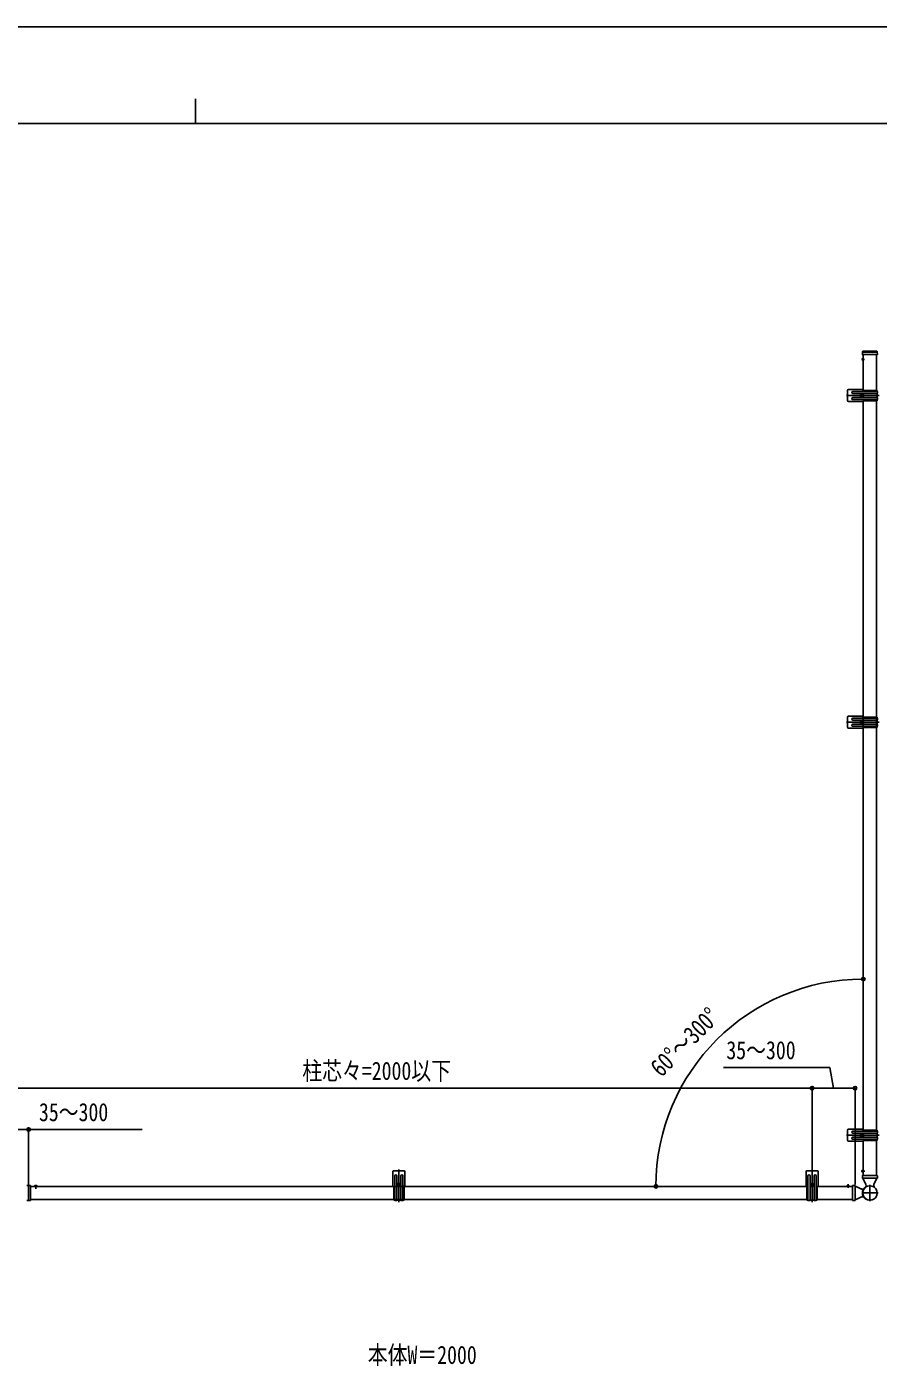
# Model space of a CAD drawing. Units: millimetres, scale not verified. Extents: x -5046 to 5046, y -3564 to 3564.
# Drawn here: x -414 to 1646, y 316 to 3564 of the extents above; entities that cross this region are included whole.
import ezdxf
from ezdxf.enums import TextEntityAlignment as Align

# ---------------------------------------------------------------- set-up
doc = ezdxf.new("R2010")
doc.units = ezdxf.units.MM
doc.header["$LTSCALE"] = 18
for name, color, linetype in [('0-3_YKK_A1', 4, 'Continuous'), ('0-4_YKK_D', 6, 'Continuous'), ('0-5_YKK_ZWAK', 7, 'Continuous')]:
    doc.layers.add(name, color=color, linetype=linetype)
doc.styles.add('ＭＳ ゴシック', font='')
doc.styles.get('ＭＳ ゴシック').set_extended_font_data('MS Gothic')

msp = doc.modelspace()

# ---------------------------------------------------------------- linework, layer by layer
at = {"layer": '0-3_YKK_A1'}
for p, q in [((1645.49, 2776.29), (1607.16, 2776.29)), ((1607.99, 2770.61), (1608.4, 2777.35)), ((1608.97, 2770.29), (1608.29, 2770.29)), ((1608.41, 2760.84), (1610.23, 2759.93)), ((1643.47, 2770.29), (1608.97, 2770.29)), ((1609.4, 2778.29), (1643.04, 2778.29)), ((1610.38, 2770.29), (1610.38, 2683.79)), ((1610.38, 2755.19), (1610.38, 2762.38)), ((1642.38, 2683.79), (1642.38, 2770.29)), ((1644.15, 2770.29), (1643.47, 2770.29)), ((1644.45, 2770.61), (1644.04, 2777.35)), ((1606.88, 2758.79), (1613.45, 2758.79)), ((1608.41, 2756.74), (1610.23, 2757.64)), ((1610.84, 2758.79), (1610.23, 2759.93)), ((1610.84, 2758.79), (1610.23, 2757.64)), ((1648.58, 2671.29), (1569.75, 2671.29)), ((1572.38, 2683.29), (1572.38, 2659.29)), ((1608.38, 2685.79), (1574.88, 2685.79)), ((1585.18, 2681.29), (1643.88, 2681.29)), ((1643.88, 2676.29), (1585.18, 2676.29)), ((1585.18, 2666.29), (1643.88, 2666.29)), ((1606.76, 2670.04), (1606.76, 2669.21)), ((1607.18, 2677.54), (1607.18, 2665.04)), ((1607.59, 2672.53), (1607.59, 2673.36)), ((1608.38, 2685.79), (1610.38, 2683.79)), ((1610.66, 2683.79), (1610.38, 2683.79)), ((1625.66, 2683.79), (1612.09, 2683.79)), ((1643.88, 2683.79), (1627.09, 2683.79)), ((1643.88, 2681.29), (1643.88, 2683.79)), ((1643.88, 2666.29), (1643.88, 2676.29)), ((1644.88, 2677.29), (1644.88, 2680.29)), ((1644.88, 2665.29), (1644.88, 2662.29)), ((1574.88, 2656.79), (1608.38, 2656.79)), ((1643.88, 2661.29), (1585.18, 2661.29)), ((1610.38, 2658.79), (1608.38, 2656.79)), ((1610.38, 892.79), (1610.38, 2658.79)), ((1610.38, 2658.79), (1610.66, 2658.79)), ((1612.09, 2658.79), (1625.66, 2658.79)), ((1627.09, 2658.79), (1643.88, 2658.79)), ((1642.38, 892.79), (1642.38, 2658.79)), ((1643.88, 2658.79), (1643.88, 2661.29)), ((1572.38, 1892.29), (1572.38, 1868.29)), ((1608.38, 1894.79), (1574.88, 1894.79)), ((1585.18, 1890.29), (1643.88, 1890.29)), ((1643.88, 1885.29), (1585.18, 1885.29)), ((1607.18, 1874.04), (1607.18, 1886.54)), ((1608.38, 1894.79), (1610.38, 1892.79)), ((1610.66, 1892.79), (1610.38, 1892.79)), ((1625.66, 1892.79), (1612.09, 1892.79)), ((1643.88, 1892.79), (1627.09, 1892.79)), ((1643.88, 1890.29), (1643.88, 1892.79)), ((1643.88, 1875.29), (1643.88, 1885.29)), ((1644.88, 1886.29), (1644.88, 1889.29)), ((1648.58, 1880.29), (1569.75, 1880.29)), ((1574.88, 1865.79), (1608.38, 1865.79)), ((1585.18, 1875.29), (1643.88, 1875.29)), ((1643.88, 1870.29), (1585.18, 1870.29)), ((1606.76, 1881.53), (1606.76, 1882.36)), ((1607.59, 1879.04), (1607.59, 1878.21)), ((1610.38, 1867.79), (1608.38, 1865.79)), ((1610.38, 1867.79), (1610.66, 1867.79)), ((1612.09, 1867.79), (1625.66, 1867.79)), ((1627.09, 1867.79), (1643.88, 1867.79)), ((1643.88, 1867.79), (1643.88, 1870.29)), ((1644.88, 1874.29), (1644.88, 1871.29)), ((1648.58, 880.29), (1569.75, 880.29)), ((1572.38, 892.29), (1572.38, 868.29)), ((1608.38, 894.79), (1574.88, 894.79)), ((1585.18, 890.29), (1643.88, 890.29)), ((1643.88, 885.29), (1585.18, 885.29)), ((1606.76, 881.53), (1606.76, 882.36)), ((1607.18, 874.04), (1607.18, 886.54)), ((1607.59, 879.04), (1607.59, 878.21)), ((1608.38, 894.79), (1610.38, 892.79)), ((1610.66, 892.79), (1610.38, 892.79)), ((1625.66, 892.79), (1612.09, 892.79)), ((1643.88, 892.79), (1627.09, 892.79)), ((1643.88, 890.29), (1643.88, 892.79)), ((1643.88, 875.29), (1643.88, 885.29)), ((1644.88, 886.29), (1644.88, 889.29)), ((1574.88, 865.79), (1608.38, 865.79)), ((1585.18, 875.29), (1643.88, 875.29)), ((1643.88, 870.29), (1585.18, 870.29)), ((1610.38, 867.79), (1608.38, 865.79)), ((1610.38, 782.29), (1610.38, 867.79)), ((1610.38, 867.79), (1610.66, 867.79)), ((1612.09, 867.79), (1625.66, 867.79)), ((1627.09, 867.79), (1643.88, 867.79)), ((1642.38, 867.79), (1642.38, 782.29)), ((1643.88, 867.79), (1643.88, 870.29)), ((1644.88, 874.29), (1644.88, 871.29)), ((1610.38, 782.29), (1610.38, 834.17)), ((1642.38, 834.17), (1642.38, 782.29)), ((471.88, 791.79), (471.88, 758.29)), ((498.38, 794.29), (474.38, 794.29)), ((476.38, 722.79), (476.38, 781.49)), ((481.38, 781.49), (481.38, 722.79)), ((486.38, 718.09), (486.38, 796.91)), ((491.38, 722.79), (491.38, 781.49)), ((496.38, 781.49), (496.38, 722.79)), ((500.88, 758.29), (500.88, 791.79)), ((1471.88, 791.79), (1471.88, 758.29)), ((1498.38, 794.29), (1474.38, 794.29)), ((1476.38, 722.79), (1476.38, 781.49)), ((1481.38, 781.49), (1481.38, 722.79)), ((1486.38, 718.09), (1486.38, 796.91)), ((1491.38, 722.79), (1491.38, 781.49)), ((1496.38, 781.49), (1496.38, 722.79)), ((1500.88, 758.29), (1500.88, 791.79)), ((1605.38, 793.29), (1614.13, 793.29)), ((1606.88, 793.29), (1613.45, 793.29)), ((1608.13, 776.59), (1608.18, 781.99)), ((1608.41, 795.34), (1610.23, 794.43)), ((1608.41, 795.34), (1610.23, 794.43)), ((1608.41, 791.24), (1610.23, 792.14)), ((1608.41, 791.24), (1610.23, 792.14)), ((1608.48, 782.29), (1609.18, 782.29)), ((1609.18, 782.29), (1643.58, 782.29)), ((1610.84, 793.29), (1610.23, 794.43)), ((1610.84, 793.29), (1610.23, 794.43)), ((1610.84, 793.29), (1610.23, 792.14)), ((1610.84, 793.29), (1610.23, 792.14)), ((1610.38, 796.88), (1610.38, 789.69)), ((1610.38, 796.88), (1610.38, 789.69)), ((1643.58, 782.29), (1644.28, 782.29)), ((1644.58, 781.99), (1644.63, 776.59)), ((-409.62, 758.7), (-413.93, 758.43)), ((-409.62, 757.7), (-409.62, 723.19)), ((1473.88, 756.29), (-405.12, 756.29)), ((-395.72, 756.29), (-388.53, 756.29)), ((-394.17, 758.25), (-393.27, 756.44)), ((-392.12, 755.83), (-393.27, 756.44)), ((-392.12, 759.79), (-392.12, 750.63)), ((-392.12, 755.83), (-390.98, 756.44)), ((-390.07, 758.25), (-390.98, 756.44)), ((473.88, 756.29), (471.88, 758.29)), ((473.88, 756.29), (473.88, 756)), ((473.88, 754.57), (473.88, 741)), ((480.13, 759.49), (492.63, 759.49)), ((485.14, 759.07), (484.31, 759.07)), ((487.63, 759.9), (488.46, 759.9)), ((500.88, 758.29), (498.88, 756.29)), ((498.88, 756), (498.88, 756.29)), ((498.88, 741), (498.88, 754.57)), ((1473.88, 756.29), (1471.88, 758.29)), ((1473.88, 756.29), (1473.88, 756)), ((1473.88, 754.57), (1473.88, 741)), ((1492.63, 759.49), (1480.13, 759.49)), ((1485.13, 759.9), (1484.3, 759.9)), ((1487.62, 759.07), (1488.45, 759.07)), ((1500.88, 758.29), (1498.88, 756.29)), ((1584.38, 756.29), (1498.88, 756.29)), ((1498.88, 756), (1498.88, 756.29)), ((1498.88, 741), (1498.88, 754.57)), ((1576.97, 756.29), (1569.78, 756.29)), ((1571.33, 758.25), (1572.23, 756.44)), ((1573.38, 755.83), (1572.23, 756.44)), ((1573.38, 761.29), (1573.38, 752.54)), ((1573.38, 755.83), (1574.52, 756.44)), ((1575.43, 758.25), (1574.52, 756.44)), ((1584.38, 757.49), (1584.38, 758.19)), ((1584.38, 723.09), (1584.38, 757.49)), ((1584.68, 758.49), (1590.08, 758.53)), ((1590.38, 758.23), (1590.38, 757.53)), ((1590.38, 757.53), (1590.38, 723.04)), ((1590.38, 757.07), (1609.8, 748.02)), ((1608.13, 776.75), (1608.13, 776.29)), ((1608.43, 776.29), (1608.13, 776.29)), ((1609.13, 776.29), (1608.43, 776.29)), ((1643.63, 776.29), (1609.13, 776.29)), ((1616.69, 761.07), (1609.59, 776.29)), ((1615.08, 753.91), (1616.14, 755.05)), ((1626.38, 759.99), (1626.38, 720.59)), ((1643.17, 776.29), (1636.07, 761.07)), ((1636.62, 755.05), (1637.68, 753.91)), ((1640, 751.59), (1639.79, 751.41)), ((1640.17, 751.38), (1640, 751.59)), ((1644.33, 776.29), (1643.63, 776.29)), ((1644.33, 776.29), (1644.63, 776.29)), ((1644.63, 776.75), (1644.63, 776.29)), ((-413.93, 722.46), (-409.62, 722.2)), ((-409.62, 722.2), (-409.62, 723.19)), ((-405.31, 722.46), (-409.62, 722.2)), ((-405.12, 724.29), (1473.88, 724.29)), ((-405.12, 723.46), (-405.12, 722.66)), ((473.88, 739.57), (473.88, 722.79)), ((473.88, 722.79), (476.38, 722.79)), ((480.38, 721.79), (477.38, 721.79)), ((481.38, 722.79), (491.38, 722.79)), ((492.38, 721.79), (495.38, 721.79)), ((496.38, 722.79), (498.88, 722.79)), ((498.88, 722.79), (498.88, 739.57)), ((1473.88, 739.57), (1473.88, 722.79)), ((1473.88, 722.79), (1476.38, 722.79)), ((1480.38, 721.79), (1477.38, 721.79)), ((1481.38, 722.79), (1491.38, 722.79)), ((1492.38, 721.79), (1495.38, 721.79)), ((1496.38, 722.79), (1498.88, 722.79)), ((1498.88, 722.79), (1498.88, 739.57)), ((1498.88, 724.29), (1584.38, 724.29)), ((1584.38, 722.39), (1584.38, 723.09)), ((1590.08, 722.04), (1584.68, 722.09)), ((1609.8, 732.55), (1590.38, 723.5)), ((1590.38, 723.04), (1590.38, 722.34)), ((1646.08, 740.29), (1606.68, 740.29)), ((1640, 728.99), (1639.79, 729.16)), ((1640, 728.99), (1640.2, 729.23))]:
    msp.add_line(p, q, dxfattribs=at)
for points in [[(1605.93, 2671.7), (1605.1, 2671.7), (1605.1, 2670.87), (1605.93, 2670.87)], [(1607.59, 2673.36), (1606.76, 2673.36), (1606.76, 2672.53)], [(1606.76, 2669.21), (1607.59, 2669.21), (1607.59, 2670.04)], [(1608.42, 2670.87), (1609.25, 2670.87), (1609.25, 2671.7), (1608.42, 2671.7)], [(1605.93, 1879.87), (1605.1, 1879.87), (1605.1, 1880.7), (1605.93, 1880.7)], [(1606.76, 1882.36), (1607.59, 1882.36), (1607.59, 1881.53)], [(1607.59, 1878.21), (1606.76, 1878.21), (1606.76, 1879.04)], [(1608.42, 1880.7), (1609.25, 1880.7), (1609.25, 1879.87), (1608.42, 1879.87)], [(1605.93, 879.87), (1605.1, 879.87), (1605.1, 880.7), (1605.93, 880.7)], [(1606.76, 882.36), (1607.59, 882.36), (1607.59, 881.53)], [(1607.59, 878.21), (1606.76, 878.21), (1606.76, 879.04)], [(1608.42, 880.7), (1609.25, 880.7), (1609.25, 879.87), (1608.42, 879.87)], [(-409.62, 757.7), (-409.62, 758.7), (-405.31, 758.43)], [(-405.12, 758.23), (-405.12, 757.43), (-405.12, 723.46)], [(484.31, 759.07), (484.31, 759.9), (485.14, 759.9)], [(485.97, 760.73), (485.97, 761.56), (486.8, 761.56), (486.8, 760.73)], [(486.8, 758.24), (486.8, 757.41), (485.97, 757.41), (485.97, 758.24)], [(488.46, 759.9), (488.46, 759.07), (487.63, 759.07)], [(1484.3, 759.9), (1484.3, 759.07), (1485.13, 759.07)], [(1486.79, 760.73), (1486.79, 761.56), (1485.96, 761.56), (1485.96, 760.73)], [(1485.96, 758.24), (1485.96, 757.41), (1486.79, 757.41), (1486.79, 758.24)], [(1488.45, 759.07), (1488.45, 759.9), (1487.62, 759.9)], [(1640.99, 750.3), (1640.96, 750.32), (1639.79, 751.41)], [(1641, 750.26), (1641, 750.27), (1640.99, 750.28), (1640.99, 750.29), (1640.99, 750.3), (1640.99, 750.3), (1640.99, 750.3)], [(1639.79, 729.16), (1640.96, 730.26), (1640.99, 730.28)], [(1640.99, 730.28), (1640.99, 730.28), (1640.99, 730.28), (1640.99, 730.29), (1641, 730.32)]]:
    msp.add_lwpolyline(points, dxfattribs=at)
for centre in [(1607.18, 2671.29), (1607.18, 1880.29), (1607.18, 880.29), (486.38, 759.49), (1486.38, 759.49)]:
    msp.add_circle(centre, 4.25, dxfattribs=at)
for centre, radius, start, end in [((1612.08, 2758.79), 4.2, 117.28096, 242.71904), ((1608.29, 2770.59), 0.3, 176.5, 270), ((1609.4, 2777.29), 1, 90, 176.5), ((1610.22, 2762.38), 0.154, 0, 117.28096), ((1643.04, 2777.29), 1, 3.5, 90), ((1644.15, 2770.59), 0.3, 270, 3.5), ((1610.22, 2755.19), 0.154, 242.71904, 0), ((1574.88, 2683.29), 2.5, 90, 180), ((1585.18, 2678.79), 2.5, 90, 270), ((1585.18, 2663.79), 2.5, 90, 270), ((1605.93, 2672.53), 0.83, 270, 0), ((1605.93, 2670.04), 0.83, 0, 90), ((1608.42, 2672.53), 0.83, 180, 270), ((1608.42, 2670.04), 0.83, 90, 180), ((1611.38, 2684.49), 1, 224.427, 315.573), ((1626.38, 2684.49), 1, 224.427, 315.573), ((1643.88, 2680.29), 1, 0, 90), ((1643.88, 2677.29), 1, 270, 0), ((1643.88, 2665.29), 1, 0, 90), ((1574.88, 2659.29), 2.5, 180, 270), ((1611.38, 2658.09), 1, 44.427, 135.573), ((1626.38, 2658.09), 1, 44.427, 135.573), ((1643.88, 2662.29), 1, 270, 0), ((1574.88, 1892.29), 2.5, 90, 180), ((1585.18, 1887.79), 2.5, 90, 270), ((1611.38, 1893.49), 1, 224.427, 315.573), ((1626.38, 1893.49), 1, 224.427, 315.573), ((1643.88, 1889.29), 1, 0, 90), ((1643.88, 1886.29), 1, 270, 0), ((1574.88, 1868.29), 2.5, 180, 270), ((1585.18, 1872.79), 2.5, 90, 270), ((1605.93, 1881.53), 0.83, 270, 0), ((1605.93, 1879.04), 0.83, 0, 90), ((1608.42, 1881.53), 0.83, 180, 270), ((1608.42, 1879.04), 0.83, 90, 180), ((1611.38, 1867.09), 1, 44.427, 135.573), ((1626.38, 1867.09), 1, 44.427, 135.573), ((1643.88, 1874.29), 1, 0, 90), ((1643.88, 1871.29), 1, 270, 0), ((1574.88, 892.29), 2.5, 90, 180), ((1585.18, 887.79), 2.5, 90, 270), ((1605.93, 881.53), 0.83, 270, 0), ((1605.93, 879.04), 0.83, 0, 90), ((1608.42, 881.53), 0.83, 180, 270), ((1608.42, 879.04), 0.83, 90, 180), ((1611.38, 893.49), 1, 224.427, 315.573), ((1626.38, 893.49), 1, 224.427, 315.573), ((1643.88, 889.29), 1, 0, 90), ((1643.88, 886.29), 1, 270, 0), ((1574.88, 868.29), 2.5, 180, 270), ((1585.18, 872.79), 2.5, 90, 270), ((1611.38, 867.09), 1, 44.427, 135.573), ((1626.38, 867.09), 1, 44.427, 135.573), ((1643.88, 874.29), 1, 0, 90), ((1643.88, 871.29), 1, 270, 0), ((474.38, 791.79), 2.5, 90, 180), ((478.88, 781.49), 2.5, 0, 180), ((493.88, 781.49), 2.5, 0, 180), ((498.38, 791.79), 2.5, 0, 90), ((1474.38, 791.79), 2.5, 90, 180), ((1478.88, 781.49), 2.5, 0, 180), ((1493.88, 781.49), 2.5, 0, 180), ((1498.38, 791.79), 2.5, 0, 90), ((1612.08, 793.29), 4.2, 117.28096, 242.71904), ((1612.08, 793.29), 4.2, 117.28096, 242.71904), ((1608.48, 781.99), 0.3, 90, 179.5), ((1610.22, 796.88), 0.154, 0, 117.28096), ((1610.22, 796.88), 0.154, 0, 117.28096), ((1610.22, 789.69), 0.154, 242.71904, 0), ((1610.22, 789.69), 0.154, 242.71904, 0), ((1644.28, 781.99), 0.3, 0.5, 90), ((-405.32, 758.23), 0.2, 0, 86.5), ((-395.72, 756.44), 0.154, 152.71904, 270), ((-392.12, 754.59), 4.2, 27.28096, 152.71904), ((-388.53, 756.44), 0.154, 270, 27.28096), ((473.18, 755.29), 1, 314.427, 45.573), ((485.14, 760.73), 0.83, 270, 0), ((485.14, 758.24), 0.83, 0, 90), ((487.63, 760.73), 0.83, 180, 270), ((487.63, 758.24), 0.83, 90, 180), ((499.58, 755.29), 1, 134.427, 225.573), ((1473.18, 755.29), 1, 314.427, 45.573), ((1485.13, 760.73), 0.83, 270, 0), ((1485.13, 758.24), 0.83, 0, 90), ((1487.62, 760.73), 0.83, 180, 270), ((1487.62, 758.24), 0.83, 90, 180), ((1499.58, 755.29), 1, 134.427, 225.573), ((1569.78, 756.44), 0.154, 152.71904, 270), ((1573.38, 754.59), 4.2, 27.28096, 152.71904), ((1576.97, 756.44), 0.154, 270, 27.28096), ((1584.68, 758.19), 0.3, 90.5, 180), ((1590.08, 758.23), 0.3, 0, 90.5), ((1608.14, 755.42), 6, 245, 320.33515), ((1608.43, 776.59), 0.3, 179.5, 270), ((1626.38, 740.29), 18, 155.93932, 204.06068), ((1626.38, 740.29), 17.7, 129.66485, 50.33515), ((1626.38, 740.29), 17.43, 39.66485, 320.33515), ((1609.67, 747.75), 0.3, 335.93932, 65), ((1611.25, 758.53), 6, 324.57174, 25), ((1641.51, 758.53), 6, 155, 215.42826), ((1638.41, 752.24), 3.23, 323.10536, 327.9839), ((1626.38, 740.29), 17.7, 325.71084, 34.28916), ((1644.33, 776.59), 0.3, 270, 0.5), ((-405.32, 722.66), 0.2, 273.5, 0), ((473.18, 740.29), 1, 314.427, 45.573), ((477.38, 722.79), 1, 180, 270), ((480.38, 722.79), 1, 270, 0), ((492.38, 722.79), 1, 180, 270), ((495.38, 722.79), 1, 270, 0), ((499.58, 740.29), 1, 134.427, 225.573), ((1473.18, 740.29), 1, 314.427, 45.573), ((1477.38, 722.79), 1, 180, 270), ((1480.38, 722.79), 1, 270, 0), ((1492.38, 722.79), 1, 180, 270), ((1495.38, 722.79), 1, 270, 0), ((1499.58, 740.29), 1, 134.427, 225.573), ((1584.68, 722.39), 0.3, 180, 269.5), ((1590.08, 722.34), 0.3, 269.5, 0), ((1608.14, 725.16), 6, 39.66485, 115), ((1609.67, 732.83), 0.3, 295, 24.06068), ((1638.41, 728.34), 3.23, 32.0161, 36.89464)]:
    msp.add_arc(centre, radius, start, end, dxfattribs=at)
at = {"layer": '0-4_YKK_D'}
for p, q in [((-513.62, 993.99), (1486.38, 993.99)), ((1486.38, 797), (1486.38, 994.99)), ((1486.38, 797), (1486.38, 994.99)), ((1486.38, 993.99), (1590.38, 993.99)), ((1590.38, 760.51), (1590.38, 994.99)), ((-409.62, 757.89), (-409.62, 894.99))]:
    msp.add_line(p, q, dxfattribs=at)
for points in [[(1538.38, 993.99), (1529.12, 1043.99), (1271.92, 1043.99)], [(-513.62, 893.99), (-409.62, 893.99), (-134.44, 893.99)]]:
    msp.add_lwpolyline(points, dxfattribs=at)
for centre in [(1610.38, 1258.23), (1486.38, 993.99), (1486.38, 993.99), (1590.38, 993.99), (-409.62, 893.99), (1108.44, 756.29)]:
    msp.add_circle(centre, 4.25, dxfattribs=at)
msp.add_arc((1610.38, 756.29), 501.94, 90, 180, dxfattribs=at)
at = {"layer": '0-5_YKK_ZWAK'}
for p, q in [((-5.98, 3390), (-5.98, 3330)), ((4674.02, 3330), (-4685.98, 3330))]:
    msp.add_line(p, q, dxfattribs=at)
msp.add_lwpolyline([(-5046, -3564), (5046, -3564), (5046, 3564), (-5046, 3564)], close=True, dxfattribs=at)

# ---------------------------------------------------------------- texts
at = {"layer": '0-4_YKK_D', "style": 'ＭＳ ゴシック', "width": 0.8}
msp.add_text('60°～300°', height=43.99, rotation=45, dxfattribs=at).set_placement((1131, 1009.39), align=Align.BOTTOM_LEFT)
for s, p in [('35～300', (1278.92, 1050.99)), ('柱芯々=2000以下', (252.78, 1000.99)), ('35～300', (-384.64, 900.99)), ('本体W＝2000', (411.18, 313.17))]:
    msp.add_text(s, height=43.99, dxfattribs=at).set_placement(p, align=Align.BOTTOM_LEFT)

doc.saveas('drawing.dxf')
